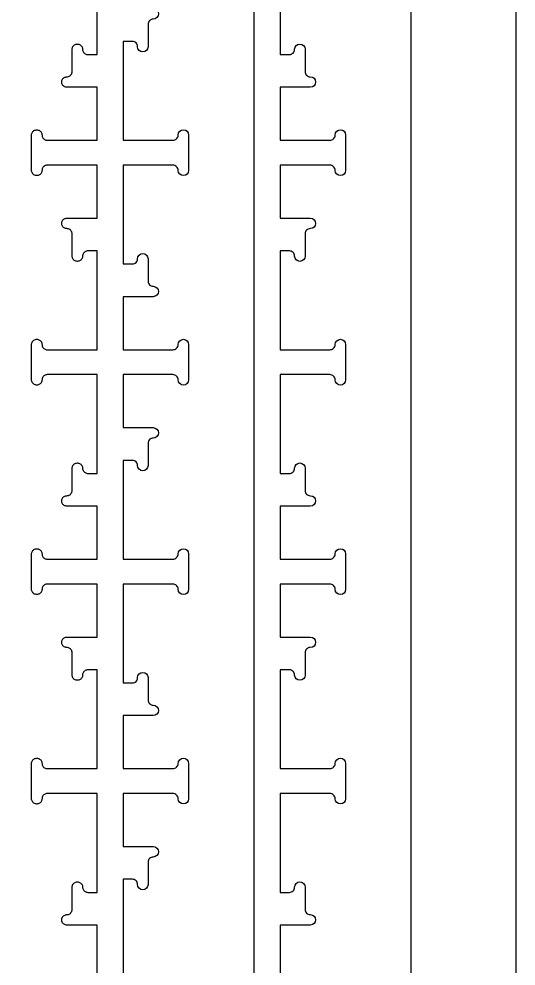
# Model space of a CAD drawing. Header units: inches. Extents: x 1367 to 1651, y -1653 to -1438.
# Drawn here: x 1557.5 to 1572.46, y -1604.54 to -1576.05 of the extents above; entities that cross this region are included whole.
import ezdxf

# ---------------------------------------------------------------- set-up
doc = ezdxf.new("R2010")
doc.units = ezdxf.units.IN
doc.header["$MEASUREMENT"] = 0
doc.linetypes.add('Solid', pattern=[0])
doc.layers.add('000_NOTES', color=6, linetype='Continuous')
doc.layers.add('CUT_THRU', color=7, linetype='Continuous')

msp = doc.modelspace()

# ---------------------------------------------------------------- linework, layer by layer
at = {"linetype": 'Solid', "lineweight": 5}
msp.add_polyline3d([(1559.853, -1604.898, 0), (1559.853, -1603.303, 0), (1558.947, -1603.303, 0), (1558.925, -1603.302, 0), (1558.903, -1603.297, 0), (1558.882, -1603.289, 0), (1558.862, -1603.278, 0), (1558.844, -1603.265, 0), (1558.828, -1603.249, 0), (1558.815, -1603.231, 0), (1558.804, -1603.211, 0), (1558.796, -1603.19, 0), (1558.792, -1603.168, 0), (1558.79, -1603.146, 0), (1558.792, -1603.123, 0), (1558.796, -1603.101, 0), (1558.804, -1603.08, 0), (1558.815, -1603.061, 0), (1558.828, -1603.043, 0), (1558.844, -1603.027, 0), (1558.862, -1603.013, 0), (1558.882, -1603.003, 0), (1558.903, -1602.995, 0), (1558.925, -1602.99, 0), (1558.947, -1602.988, 0), (1558.97, -1602.987, 0), (1558.992, -1602.982, 0), (1559.013, -1602.974, 0), (1559.033, -1602.963, 0), (1559.051, -1602.95, 0), (1559.066, -1602.934, 0), (1559.08, -1602.916, 0), (1559.091, -1602.896, 0), (1559.099, -1602.875, 0), (1559.103, -1602.853, 0), (1559.105, -1602.831, 0), (1559.105, -1602.162, 0), (1559.107, -1602.139, 0), (1559.111, -1602.117, 0), (1559.119, -1602.096, 0), (1559.13, -1602.076, 0), (1559.143, -1602.058, 0), (1559.159, -1602.042, 0), (1559.177, -1602.029, 0), (1559.197, -1602.018, 0), (1559.218, -1602.01, 0), (1559.24, -1602.006, 0), (1559.262, -1602.004, 0), (1559.285, -1602.006, 0), (1559.307, -1602.01, 0), (1559.328, -1602.018, 0), (1559.348, -1602.029, 0), (1559.366, -1602.042, 0), (1559.381, -1602.058, 0), (1559.395, -1602.076, 0), (1559.406, -1602.096, 0), (1559.414, -1602.117, 0), (1559.418, -1602.139, 0), (1559.42, -1602.162, 0), (1559.421, -1602.184, 0), (1559.426, -1602.206, 0), (1559.434, -1602.227, 0), (1559.445, -1602.247, 0), (1559.458, -1602.265, 0), (1559.474, -1602.281, 0), (1559.492, -1602.294, 0), (1559.512, -1602.305, 0), (1559.533, -1602.313, 0), (1559.555, -1602.317, 0), (1559.577, -1602.319, 0), (1559.853, -1602.319, 0), (1559.853, -1599.347, 0), (1558.357, -1599.347, 0), (1558.334, -1599.348, 0), (1558.313, -1599.353, 0), (1558.291, -1599.361, 0), (1558.272, -1599.372, 0), (1558.254, -1599.385, 0), (1558.238, -1599.401, 0), (1558.224, -1599.419, 0), (1558.214, -1599.439, 0), (1558.206, -1599.46, 0), (1558.201, -1599.482, 0), (1558.199, -1599.504, 0), (1558.198, -1599.526, 0), (1558.193, -1599.548, 0), (1558.185, -1599.569, 0), (1558.174, -1599.589, 0), (1558.161, -1599.607, 0), (1558.145, -1599.623, 0), (1558.127, -1599.637, 0), (1558.107, -1599.647, 0), (1558.086, -1599.655, 0), (1558.064, -1599.66, 0), (1558.042, -1599.662, 0), (1558.02, -1599.66, 0), (1557.998, -1599.655, 0), (1557.977, -1599.647, 0), (1557.957, -1599.637, 0), (1557.939, -1599.623, 0), (1557.923, -1599.607, 0), (1557.909, -1599.589, 0), (1557.899, -1599.569, 0), (1557.891, -1599.548, 0), (1557.886, -1599.526, 0), (1557.884, -1599.504, 0), (1557.884, -1598.441, 0), (1557.886, -1598.419, 0), (1557.891, -1598.397, 0), (1557.899, -1598.376, 0), (1557.909, -1598.356, 0), (1557.923, -1598.338, 0), (1557.939, -1598.322, 0), (1557.957, -1598.309, 0), (1557.977, -1598.298, 0), (1557.998, -1598.29, 0), (1558.02, -1598.285, 0), (1558.042, -1598.284, 0), (1558.064, -1598.285, 0), (1558.086, -1598.29, 0), (1558.107, -1598.298, 0), (1558.127, -1598.309, 0), (1558.145, -1598.322, 0), (1558.161, -1598.338, 0), (1558.174, -1598.356, 0), (1558.185, -1598.376, 0), (1558.193, -1598.397, 0), (1558.198, -1598.419, 0), (1558.199, -1598.441, 0), (1558.201, -1598.463, 0), (1558.206, -1598.485, 0), (1558.214, -1598.506, 0), (1558.224, -1598.526, 0), (1558.238, -1598.544, 0), (1558.254, -1598.56, 0), (1558.272, -1598.574, 0), (1558.291, -1598.584, 0), (1558.313, -1598.592, 0), (1558.334, -1598.597, 0), (1558.357, -1598.599, 0), (1559.853, -1598.599, 0), (1559.853, -1595.626, 0), (1559.577, -1595.626, 0), (1559.555, -1595.628, 0), (1559.533, -1595.632, 0), (1559.512, -1595.64, 0), (1559.492, -1595.651, 0), (1559.474, -1595.665, 0), (1559.458, -1595.68, 0), (1559.445, -1595.698, 0), (1559.434, -1595.718, 0), (1559.426, -1595.739, 0), (1559.421, -1595.761, 0), (1559.42, -1595.784, 0), (1559.418, -1595.806, 0), (1559.414, -1595.828, 0), (1559.406, -1595.849, 0), (1559.395, -1595.869, 0), (1559.381, -1595.887, 0), (1559.366, -1595.903, 0), (1559.348, -1595.916, 0), (1559.328, -1595.927, 0), (1559.307, -1595.935, 0), (1559.285, -1595.939, 0), (1559.262, -1595.941, 0), (1559.24, -1595.939, 0), (1559.218, -1595.935, 0), (1559.197, -1595.927, 0), (1559.177, -1595.916, 0), (1559.159, -1595.903, 0), (1559.143, -1595.887, 0), (1559.13, -1595.869, 0), (1559.119, -1595.849, 0), (1559.111, -1595.828, 0), (1559.107, -1595.806, 0), (1559.105, -1595.784, 0), (1559.105, -1595.114, 0), (1559.103, -1595.092, 0), (1559.099, -1595.07, 0), (1559.091, -1595.049, 0), (1559.08, -1595.029, 0), (1559.066, -1595.011, 0), (1559.051, -1594.995, 0), (1559.033, -1594.982, 0), (1559.013, -1594.971, 0), (1558.992, -1594.963, 0), (1558.97, -1594.958, 0), (1558.947, -1594.957, 0), (1558.925, -1594.955, 0), (1558.903, -1594.95, 0), (1558.882, -1594.943, 0), (1558.862, -1594.932, 0), (1558.844, -1594.918, 0), (1558.828, -1594.902, 0), (1558.815, -1594.884, 0), (1558.804, -1594.865, 0), (1558.796, -1594.844, 0), (1558.792, -1594.822, 0), (1558.79, -1594.799, 0), (1558.792, -1594.777, 0), (1558.796, -1594.755, 0), (1558.804, -1594.734, 0), (1558.815, -1594.714, 0), (1558.828, -1594.696, 0), (1558.844, -1594.68, 0), (1558.862, -1594.667, 0), (1558.882, -1594.656, 0), (1558.903, -1594.648, 0), (1558.925, -1594.643, 0), (1558.947, -1594.642, 0), (1559.853, -1594.642, 0), (1559.853, -1593.047, 0), (1558.357, -1593.047, 0), (1558.334, -1593.049, 0), (1558.313, -1593.054, 0), (1558.291, -1593.062, 0), (1558.272, -1593.072, 0), (1558.254, -1593.086, 0), (1558.238, -1593.102, 0), (1558.224, -1593.12, 0), (1558.214, -1593.139, 0), (1558.206, -1593.16, 0), (1558.201, -1593.182, 0), (1558.199, -1593.205, 0), (1558.198, -1593.227, 0), (1558.193, -1593.249, 0), (1558.185, -1593.27, 0), (1558.174, -1593.29, 0), (1558.161, -1593.308, 0), (1558.145, -1593.324, 0), (1558.127, -1593.337, 0), (1558.107, -1593.348, 0), (1558.086, -1593.356, 0), (1558.064, -1593.361, 0), (1558.042, -1593.362, 0), (1558.02, -1593.361, 0), (1557.998, -1593.356, 0), (1557.977, -1593.348, 0), (1557.957, -1593.337, 0), (1557.939, -1593.324, 0), (1557.923, -1593.308, 0), (1557.909, -1593.29, 0), (1557.899, -1593.27, 0), (1557.891, -1593.249, 0), (1557.886, -1593.227, 0), (1557.884, -1593.205, 0), (1557.884, -1592.142, 0), (1557.886, -1592.119, 0), (1557.891, -1592.097, 0), (1557.899, -1592.076, 0), (1557.909, -1592.057, 0), (1557.923, -1592.039, 0), (1557.939, -1592.023, 0), (1557.957, -1592.009, 0), (1557.977, -1591.999, 0), (1557.998, -1591.991, 0), (1558.02, -1591.986, 0), (1558.042, -1591.984, 0), (1558.064, -1591.986, 0), (1558.086, -1591.991, 0), (1558.107, -1591.999, 0), (1558.127, -1592.009, 0), (1558.145, -1592.023, 0), (1558.161, -1592.039, 0), (1558.174, -1592.057, 0), (1558.185, -1592.076, 0), (1558.193, -1592.097, 0), (1558.198, -1592.119, 0), (1558.199, -1592.142, 0), (1558.201, -1592.164, 0), (1558.206, -1592.186, 0), (1558.214, -1592.207, 0), (1558.224, -1592.227, 0), (1558.238, -1592.245, 0), (1558.254, -1592.261, 0), (1558.272, -1592.274, 0), (1558.291, -1592.285, 0), (1558.313, -1592.293, 0), (1558.334, -1592.298, 0), (1558.357, -1592.299, 0), (1559.853, -1592.299, 0), (1559.853, -1590.705, 0), (1558.947, -1590.705, 0), (1558.925, -1590.703, 0), (1558.903, -1590.698, 0), (1558.882, -1590.691, 0), (1558.862, -1590.68, 0), (1558.844, -1590.666, 0), (1558.828, -1590.65, 0), (1558.815, -1590.632, 0), (1558.804, -1590.613, 0), (1558.796, -1590.592, 0), (1558.792, -1590.57, 0), (1558.79, -1590.547, 0), (1558.792, -1590.525, 0), (1558.796, -1590.503, 0), (1558.804, -1590.482, 0), (1558.815, -1590.462, 0), (1558.828, -1590.444, 0), (1558.844, -1590.428, 0), (1558.862, -1590.415, 0), (1558.882, -1590.404, 0), (1558.903, -1590.396, 0), (1558.925, -1590.391, 0), (1558.947, -1590.39, 0), (1558.97, -1590.388, 0), (1558.992, -1590.383, 0), (1559.013, -1590.376, 0), (1559.033, -1590.365, 0), (1559.051, -1590.351, 0), (1559.066, -1590.336, 0), (1559.08, -1590.318, 0), (1559.091, -1590.298, 0), (1559.099, -1590.277, 0), (1559.103, -1590.255, 0), (1559.105, -1590.232, 0), (1559.105, -1589.563, 0), (1559.107, -1589.541, 0), (1559.111, -1589.519, 0), (1559.119, -1589.498, 0), (1559.13, -1589.478, 0), (1559.143, -1589.46, 0), (1559.159, -1589.444, 0), (1559.177, -1589.431, 0), (1559.197, -1589.42, 0), (1559.218, -1589.412, 0), (1559.24, -1589.407, 0), (1559.262, -1589.406, 0), (1559.285, -1589.407, 0), (1559.307, -1589.412, 0), (1559.328, -1589.42, 0), (1559.348, -1589.431, 0), (1559.366, -1589.444, 0), (1559.381, -1589.46, 0), (1559.395, -1589.478, 0), (1559.406, -1589.498, 0), (1559.414, -1589.519, 0), (1559.418, -1589.541, 0), (1559.42, -1589.563, 0), (1559.421, -1589.585, 0), (1559.426, -1589.607, 0), (1559.434, -1589.629, 0), (1559.445, -1589.648, 0), (1559.458, -1589.666, 0), (1559.474, -1589.682, 0), (1559.492, -1589.696, 0), (1559.512, -1589.706, 0), (1559.533, -1589.714, 0), (1559.555, -1589.719, 0), (1559.577, -1589.721, 0), (1559.853, -1589.721, 0), (1559.853, -1586.748, 0), (1558.357, -1586.748, 0), (1558.334, -1586.75, 0), (1558.313, -1586.755, 0), (1558.291, -1586.762, 0), (1558.272, -1586.773, 0), (1558.254, -1586.787, 0), (1558.238, -1586.802, 0), (1558.224, -1586.82, 0), (1558.214, -1586.84, 0), (1558.206, -1586.861, 0), (1558.201, -1586.883, 0), (1558.199, -1586.906, 0), (1558.198, -1586.928, 0), (1558.193, -1586.95, 0), (1558.185, -1586.971, 0), (1558.174, -1586.991, 0), (1558.161, -1587.009, 0), (1558.145, -1587.025, 0), (1558.127, -1587.038, 0), (1558.107, -1587.049, 0), (1558.086, -1587.057, 0), (1558.064, -1587.061, 0), (1558.042, -1587.063, 0), (1558.02, -1587.061, 0), (1557.998, -1587.057, 0), (1557.977, -1587.049, 0), (1557.957, -1587.038, 0), (1557.939, -1587.025, 0), (1557.923, -1587.009, 0), (1557.909, -1586.991, 0), (1557.899, -1586.971, 0), (1557.891, -1586.95, 0), (1557.886, -1586.928, 0), (1557.884, -1586.906, 0), (1557.884, -1585.843, 0), (1557.886, -1585.82, 0), (1557.891, -1585.798, 0), (1557.899, -1585.777, 0), (1557.909, -1585.757, 0), (1557.923, -1585.739, 0), (1557.939, -1585.724, 0), (1557.957, -1585.71, 0), (1557.977, -1585.699, 0), (1557.998, -1585.692, 0), (1558.02, -1585.687, 0), (1558.042, -1585.685, 0), (1558.064, -1585.687, 0), (1558.086, -1585.692, 0), (1558.107, -1585.699, 0), (1558.127, -1585.71, 0), (1558.145, -1585.724, 0), (1558.161, -1585.739, 0), (1558.174, -1585.757, 0), (1558.185, -1585.777, 0), (1558.193, -1585.798, 0), (1558.198, -1585.82, 0), (1558.199, -1585.843, 0), (1558.201, -1585.865, 0), (1558.206, -1585.887, 0), (1558.214, -1585.908, 0), (1558.224, -1585.928, 0), (1558.238, -1585.946, 0), (1558.254, -1585.962, 0), (1558.272, -1585.975, 0), (1558.291, -1585.986, 0), (1558.313, -1585.994, 0), (1558.334, -1585.998, 0), (1558.357, -1586, 0), (1559.853, -1586, 0), (1559.853, -1583.028, 0), (1559.577, -1583.028, 0), (1559.555, -1583.029, 0), (1559.533, -1583.034, 0), (1559.512, -1583.042, 0), (1559.492, -1583.053, 0), (1559.474, -1583.066, 0), (1559.458, -1583.082, 0), (1559.445, -1583.1, 0), (1559.434, -1583.12, 0), (1559.426, -1583.141, 0), (1559.421, -1583.163, 0), (1559.42, -1583.185, 0), (1559.418, -1583.208, 0), (1559.414, -1583.229, 0), (1559.406, -1583.251, 0), (1559.395, -1583.27, 0), (1559.381, -1583.288, 0), (1559.366, -1583.304, 0), (1559.348, -1583.318, 0), (1559.328, -1583.328, 0), (1559.307, -1583.336, 0), (1559.285, -1583.341, 0), (1559.262, -1583.343, 0), (1559.24, -1583.341, 0), (1559.218, -1583.336, 0), (1559.197, -1583.328, 0), (1559.177, -1583.318, 0), (1559.159, -1583.304, 0), (1559.143, -1583.288, 0), (1559.13, -1583.27, 0), (1559.119, -1583.251, 0), (1559.111, -1583.229, 0), (1559.107, -1583.208, 0), (1559.105, -1583.185, 0), (1559.105, -1582.516, 0), (1559.103, -1582.493, 0), (1559.099, -1582.471, 0), (1559.091, -1582.45, 0), (1559.08, -1582.431, 0), (1559.066, -1582.413, 0), (1559.051, -1582.397, 0), (1559.033, -1582.383, 0), (1559.013, -1582.373, 0), (1558.992, -1582.365, 0), (1558.97, -1582.36, 0), (1558.947, -1582.358, 0), (1558.925, -1582.357, 0), (1558.903, -1582.352, 0), (1558.882, -1582.344, 0), (1558.862, -1582.333, 0), (1558.844, -1582.32, 0), (1558.828, -1582.304, 0), (1558.815, -1582.286, 0), (1558.804, -1582.266, 0), (1558.796, -1582.245, 0), (1558.792, -1582.223, 0), (1558.79, -1582.201, 0), (1558.792, -1582.178, 0), (1558.796, -1582.157, 0), (1558.804, -1582.135, 0), (1558.815, -1582.116, 0), (1558.828, -1582.098, 0), (1558.844, -1582.082, 0), (1558.862, -1582.068, 0), (1558.882, -1582.058, 0), (1558.903, -1582.05, 0), (1558.925, -1582.045, 0), (1558.947, -1582.043, 0), (1559.853, -1582.043, 0), (1559.853, -1580.449, 0), (1558.357, -1580.449, 0), (1558.334, -1580.451, 0), (1558.313, -1580.455, 0), (1558.291, -1580.463, 0), (1558.272, -1580.474, 0), (1558.254, -1580.487, 0), (1558.238, -1580.503, 0), (1558.224, -1580.521, 0), (1558.214, -1580.541, 0), (1558.206, -1580.562, 0), (1558.201, -1580.584, 0), (1558.199, -1580.606, 0), (1558.198, -1580.629, 0), (1558.193, -1580.651, 0), (1558.185, -1580.672, 0), (1558.174, -1580.692, 0), (1558.161, -1580.71, 0), (1558.145, -1580.725, 0), (1558.127, -1580.739, 0), (1558.107, -1580.75, 0), (1558.086, -1580.757, 0), (1558.064, -1580.762, 0), (1558.042, -1580.764, 0), (1558.02, -1580.762, 0), (1557.998, -1580.757, 0), (1557.977, -1580.75, 0), (1557.957, -1580.739, 0), (1557.939, -1580.725, 0), (1557.923, -1580.71, 0), (1557.909, -1580.692, 0), (1557.899, -1580.672, 0), (1557.891, -1580.651, 0), (1557.886, -1580.629, 0), (1557.884, -1580.606, 0), (1557.884, -1579.543, 0), (1557.886, -1579.521, 0), (1557.891, -1579.499, 0), (1557.899, -1579.478, 0), (1557.909, -1579.458, 0), (1557.923, -1579.44, 0), (1557.939, -1579.424, 0), (1557.957, -1579.411, 0), (1557.977, -1579.4, 0), (1557.998, -1579.392, 0), (1558.02, -1579.388, 0), (1558.042, -1579.386, 0), (1558.064, -1579.388, 0), (1558.086, -1579.392, 0), (1558.107, -1579.4, 0), (1558.127, -1579.411, 0), (1558.145, -1579.424, 0), (1558.161, -1579.44, 0), (1558.174, -1579.458, 0), (1558.185, -1579.478, 0), (1558.193, -1579.499, 0), (1558.198, -1579.521, 0), (1558.199, -1579.543, 0), (1558.201, -1579.566, 0), (1558.206, -1579.588, 0), (1558.214, -1579.609, 0), (1558.224, -1579.629, 0), (1558.238, -1579.647, 0), (1558.254, -1579.662, 0), (1558.272, -1579.676, 0), (1558.291, -1579.687, 0), (1558.313, -1579.695, 0), (1558.334, -1579.699, 0), (1558.357, -1579.701, 0), (1559.853, -1579.701, 0), (1559.853, -1578.106, 0), (1558.947, -1578.106, 0), (1558.925, -1578.105, 0), (1558.903, -1578.1, 0), (1558.882, -1578.092, 0), (1558.862, -1578.081, 0), (1558.844, -1578.068, 0), (1558.828, -1578.052, 0), (1558.815, -1578.034, 0), (1558.804, -1578.014, 0), (1558.796, -1577.993, 0), (1558.792, -1577.971, 0), (1558.79, -1577.949, 0), (1558.792, -1577.927, 0), (1558.796, -1577.905, 0), (1558.804, -1577.883, 0), (1558.815, -1577.864, 0), (1558.828, -1577.846, 0), (1558.844, -1577.83, 0), (1558.862, -1577.816, 0), (1558.882, -1577.806, 0), (1558.903, -1577.798, 0), (1558.925, -1577.793, 0), (1558.947, -1577.791, 0), (1558.97, -1577.79, 0), (1558.992, -1577.785, 0), (1559.013, -1577.777, 0), (1559.033, -1577.766, 0), (1559.051, -1577.753, 0), (1559.066, -1577.737, 0), (1559.08, -1577.719, 0), (1559.091, -1577.699, 0), (1559.099, -1577.678, 0), (1559.103, -1577.656, 0), (1559.105, -1577.634, 0), (1559.105, -1576.965, 0), (1559.107, -1576.942, 0), (1559.111, -1576.92, 0), (1559.119, -1576.899, 0), (1559.13, -1576.88, 0), (1559.143, -1576.862, 0), (1559.159, -1576.846, 0), (1559.177, -1576.832, 0), (1559.197, -1576.821, 0), (1559.218, -1576.814, 0), (1559.24, -1576.809, 0), (1559.262, -1576.807, 0), (1559.285, -1576.809, 0), (1559.307, -1576.814, 0), (1559.328, -1576.821, 0), (1559.348, -1576.832, 0), (1559.366, -1576.846, 0), (1559.381, -1576.862, 0), (1559.395, -1576.88, 0), (1559.406, -1576.899, 0), (1559.414, -1576.92, 0), (1559.418, -1576.942, 0), (1559.42, -1576.965, 0), (1559.421, -1576.987, 0), (1559.426, -1577.009, 0), (1559.434, -1577.03, 0), (1559.445, -1577.05, 0), (1559.458, -1577.068, 0), (1559.474, -1577.084, 0), (1559.492, -1577.097, 0), (1559.512, -1577.108, 0), (1559.533, -1577.116, 0), (1559.555, -1577.121, 0), (1559.577, -1577.122, 0), (1559.853, -1577.122, 0), (1559.853, -1573.402, 0)], dxfattribs=at)
at = {"layer": 'CUT_THRU'}
for points in [[(1559.853, -1604.898), (1559.853, -1603.303), (1558.947, -1603.303), (1558.925, -1603.302), (1558.903, -1603.297), (1558.882, -1603.289), (1558.862, -1603.278), (1558.844, -1603.265), (1558.828, -1603.249), (1558.815, -1603.231), (1558.804, -1603.211), (1558.796, -1603.19), (1558.792, -1603.168), (1558.79, -1603.146), (1558.792, -1603.123), (1558.796, -1603.101), (1558.804, -1603.08), (1558.815, -1603.061), (1558.828, -1603.043), (1558.844, -1603.027), (1558.862, -1603.013), (1558.882, -1603.003), (1558.903, -1602.995), (1558.925, -1602.99), (1558.947, -1602.988), (1558.97, -1602.987), (1558.992, -1602.982), (1559.013, -1602.974), (1559.033, -1602.963), (1559.051, -1602.95), (1559.066, -1602.934), (1559.08, -1602.916), (1559.091, -1602.896), (1559.099, -1602.875), (1559.103, -1602.853), (1559.105, -1602.831), (1559.105, -1602.162), (1559.107, -1602.139), (1559.111, -1602.117), (1559.119, -1602.096), (1559.13, -1602.076), (1559.143, -1602.058), (1559.159, -1602.042), (1559.177, -1602.029), (1559.197, -1602.018), (1559.218, -1602.01), (1559.24, -1602.006), (1559.262, -1602.004), (1559.285, -1602.006), (1559.307, -1602.01), (1559.328, -1602.018), (1559.348, -1602.029), (1559.366, -1602.042), (1559.381, -1602.058), (1559.395, -1602.076), (1559.406, -1602.096), (1559.414, -1602.117), (1559.418, -1602.139), (1559.42, -1602.162), (1559.421, -1602.184), (1559.426, -1602.206), (1559.434, -1602.227), (1559.445, -1602.247), (1559.458, -1602.265), (1559.474, -1602.281), (1559.492, -1602.294), (1559.512, -1602.305), (1559.533, -1602.313), (1559.555, -1602.317), (1559.577, -1602.319), (1559.853, -1602.319), (1559.853, -1599.347), (1558.357, -1599.347), (1558.334, -1599.348), (1558.313, -1599.353), (1558.291, -1599.361), (1558.272, -1599.372), (1558.254, -1599.385), (1558.238, -1599.401), (1558.224, -1599.419), (1558.214, -1599.439), (1558.206, -1599.46), (1558.201, -1599.482), (1558.199, -1599.504), (1558.198, -1599.526), (1558.193, -1599.548), (1558.185, -1599.569), (1558.174, -1599.589), (1558.161, -1599.607), (1558.145, -1599.623), (1558.127, -1599.637), (1558.107, -1599.647), (1558.086, -1599.655), (1558.064, -1599.66), (1558.042, -1599.662), (1558.02, -1599.66), (1557.998, -1599.655), (1557.977, -1599.647), (1557.957, -1599.637), (1557.939, -1599.623), (1557.923, -1599.607), (1557.909, -1599.589), (1557.899, -1599.569), (1557.891, -1599.548), (1557.886, -1599.526), (1557.884, -1599.504), (1557.884, -1598.441), (1557.886, -1598.419), (1557.891, -1598.397), (1557.899, -1598.376), (1557.909, -1598.356), (1557.923, -1598.338), (1557.939, -1598.322), (1557.957, -1598.309), (1557.977, -1598.298), (1557.998, -1598.29), (1558.02, -1598.285), (1558.042, -1598.284), (1558.064, -1598.285), (1558.086, -1598.29), (1558.107, -1598.298), (1558.127, -1598.309), (1558.145, -1598.322), (1558.161, -1598.338), (1558.174, -1598.356), (1558.185, -1598.376), (1558.193, -1598.397), (1558.198, -1598.419), (1558.199, -1598.441), (1558.201, -1598.463), (1558.206, -1598.485), (1558.214, -1598.506), (1558.224, -1598.526), (1558.238, -1598.544), (1558.254, -1598.56), (1558.272, -1598.574), (1558.291, -1598.584), (1558.313, -1598.592), (1558.334, -1598.597), (1558.357, -1598.599), (1559.853, -1598.599), (1559.853, -1595.626), (1559.577, -1595.626), (1559.555, -1595.628), (1559.533, -1595.632), (1559.512, -1595.64), (1559.492, -1595.651), (1559.474, -1595.665), (1559.458, -1595.68), (1559.445, -1595.698), (1559.434, -1595.718), (1559.426, -1595.739), (1559.421, -1595.761), (1559.42, -1595.784), (1559.418, -1595.806), (1559.414, -1595.828), (1559.406, -1595.849), (1559.395, -1595.869), (1559.381, -1595.887), (1559.366, -1595.903), (1559.348, -1595.916), (1559.328, -1595.927), (1559.307, -1595.935), (1559.285, -1595.939), (1559.262, -1595.941), (1559.24, -1595.939), (1559.218, -1595.935), (1559.197, -1595.927), (1559.177, -1595.916), (1559.159, -1595.903), (1559.143, -1595.887), (1559.13, -1595.869), (1559.119, -1595.849), (1559.111, -1595.828), (1559.107, -1595.806), (1559.105, -1595.784), (1559.105, -1595.114), (1559.103, -1595.092), (1559.099, -1595.07), (1559.091, -1595.049), (1559.08, -1595.029), (1559.066, -1595.011), (1559.051, -1594.995), (1559.033, -1594.982), (1559.013, -1594.971), (1558.992, -1594.963), (1558.97, -1594.958), (1558.947, -1594.957), (1558.925, -1594.955), (1558.903, -1594.95), (1558.882, -1594.943), (1558.862, -1594.932), (1558.844, -1594.918), (1558.828, -1594.902), (1558.815, -1594.884), (1558.804, -1594.865), (1558.796, -1594.844), (1558.792, -1594.822), (1558.79, -1594.799), (1558.792, -1594.777), (1558.796, -1594.755), (1558.804, -1594.734), (1558.815, -1594.714), (1558.828, -1594.696), (1558.844, -1594.68), (1558.862, -1594.667), (1558.882, -1594.656), (1558.903, -1594.648), (1558.925, -1594.643), (1558.947, -1594.642), (1559.853, -1594.642), (1559.853, -1593.047), (1558.357, -1593.047), (1558.334, -1593.049), (1558.313, -1593.054), (1558.291, -1593.062), (1558.272, -1593.072), (1558.254, -1593.086), (1558.238, -1593.102), (1558.224, -1593.12), (1558.214, -1593.139), (1558.206, -1593.16), (1558.201, -1593.182), (1558.199, -1593.205), (1558.198, -1593.227), (1558.193, -1593.249), (1558.185, -1593.27), (1558.174, -1593.29), (1558.161, -1593.308), (1558.145, -1593.324), (1558.127, -1593.337), (1558.107, -1593.348), (1558.086, -1593.356), (1558.064, -1593.361), (1558.042, -1593.362), (1558.02, -1593.361), (1557.998, -1593.356), (1557.977, -1593.348), (1557.957, -1593.337), (1557.939, -1593.324), (1557.923, -1593.308), (1557.909, -1593.29), (1557.899, -1593.27), (1557.891, -1593.249), (1557.886, -1593.227), (1557.884, -1593.205), (1557.884, -1592.142), (1557.886, -1592.119), (1557.891, -1592.097), (1557.899, -1592.076), (1557.909, -1592.057), (1557.923, -1592.039), (1557.939, -1592.023), (1557.957, -1592.009), (1557.977, -1591.999), (1557.998, -1591.991), (1558.02, -1591.986), (1558.042, -1591.984), (1558.064, -1591.986), (1558.086, -1591.991), (1558.107, -1591.999), (1558.127, -1592.009), (1558.145, -1592.023), (1558.161, -1592.039), (1558.174, -1592.057), (1558.185, -1592.076), (1558.193, -1592.097), (1558.198, -1592.119), (1558.199, -1592.142), (1558.201, -1592.164), (1558.206, -1592.186), (1558.214, -1592.207), (1558.224, -1592.227), (1558.238, -1592.245), (1558.254, -1592.261), (1558.272, -1592.274), (1558.291, -1592.285), (1558.313, -1592.293), (1558.334, -1592.298), (1558.357, -1592.299), (1559.853, -1592.299), (1559.853, -1590.705), (1558.947, -1590.705), (1558.925, -1590.703), (1558.903, -1590.698), (1558.882, -1590.691), (1558.862, -1590.68), (1558.844, -1590.666), (1558.828, -1590.65), (1558.815, -1590.632), (1558.804, -1590.613), (1558.796, -1590.592), (1558.792, -1590.57), (1558.79, -1590.547), (1558.792, -1590.525), (1558.796, -1590.503), (1558.804, -1590.482), (1558.815, -1590.462), (1558.828, -1590.444), (1558.844, -1590.428), (1558.862, -1590.415), (1558.882, -1590.404), (1558.903, -1590.396), (1558.925, -1590.391), (1558.947, -1590.39), (1558.97, -1590.388), (1558.992, -1590.383), (1559.013, -1590.376), (1559.033, -1590.365), (1559.051, -1590.351), (1559.066, -1590.336), (1559.08, -1590.318), (1559.091, -1590.298), (1559.099, -1590.277), (1559.103, -1590.255), (1559.105, -1590.232), (1559.105, -1589.563), (1559.107, -1589.541), (1559.111, -1589.519), (1559.119, -1589.498), (1559.13, -1589.478), (1559.143, -1589.46), (1559.159, -1589.444), (1559.177, -1589.431), (1559.197, -1589.42), (1559.218, -1589.412), (1559.24, -1589.407), (1559.262, -1589.406), (1559.285, -1589.407), (1559.307, -1589.412), (1559.328, -1589.42), (1559.348, -1589.431), (1559.366, -1589.444), (1559.381, -1589.46), (1559.395, -1589.478), (1559.406, -1589.498), (1559.414, -1589.519), (1559.418, -1589.541), (1559.42, -1589.563), (1559.421, -1589.585), (1559.426, -1589.607), (1559.434, -1589.629), (1559.445, -1589.648), (1559.458, -1589.666), (1559.474, -1589.682), (1559.492, -1589.696), (1559.512, -1589.706), (1559.533, -1589.714), (1559.555, -1589.719), (1559.577, -1589.721), (1559.853, -1589.721), (1559.853, -1586.748), (1558.357, -1586.748), (1558.334, -1586.75), (1558.313, -1586.755), (1558.291, -1586.762), (1558.272, -1586.773), (1558.254, -1586.787), (1558.238, -1586.802), (1558.224, -1586.82), (1558.214, -1586.84), (1558.206, -1586.861), (1558.201, -1586.883), (1558.199, -1586.906), (1558.198, -1586.928), (1558.193, -1586.95), (1558.185, -1586.971), (1558.174, -1586.991), (1558.161, -1587.009), (1558.145, -1587.025), (1558.127, -1587.038), (1558.107, -1587.049), (1558.086, -1587.057), (1558.064, -1587.061), (1558.042, -1587.063), (1558.02, -1587.061), (1557.998, -1587.057), (1557.977, -1587.049), (1557.957, -1587.038), (1557.939, -1587.025), (1557.923, -1587.009), (1557.909, -1586.991), (1557.899, -1586.971), (1557.891, -1586.95), (1557.886, -1586.928), (1557.884, -1586.906), (1557.884, -1585.843), (1557.886, -1585.82), (1557.891, -1585.798), (1557.899, -1585.777), (1557.909, -1585.757), (1557.923, -1585.739), (1557.939, -1585.724), (1557.957, -1585.71), (1557.977, -1585.699), (1557.998, -1585.692), (1558.02, -1585.687), (1558.042, -1585.685), (1558.064, -1585.687), (1558.086, -1585.692), (1558.107, -1585.699), (1558.127, -1585.71), (1558.145, -1585.724), (1558.161, -1585.739), (1558.174, -1585.757), (1558.185, -1585.777), (1558.193, -1585.798), (1558.198, -1585.82), (1558.199, -1585.843), (1558.201, -1585.865), (1558.206, -1585.887), (1558.214, -1585.908), (1558.224, -1585.928), (1558.238, -1585.946), (1558.254, -1585.962), (1558.272, -1585.975), (1558.291, -1585.986), (1558.313, -1585.994), (1558.334, -1585.998), (1558.357, -1586), (1559.853, -1586), (1559.853, -1583.028), (1559.577, -1583.028), (1559.555, -1583.029), (1559.533, -1583.034), (1559.512, -1583.042), (1559.492, -1583.053), (1559.474, -1583.066), (1559.458, -1583.082), (1559.445, -1583.1), (1559.434, -1583.12), (1559.426, -1583.141), (1559.421, -1583.163), (1559.42, -1583.185), (1559.418, -1583.208), (1559.414, -1583.229), (1559.406, -1583.251), (1559.395, -1583.27), (1559.381, -1583.288), (1559.366, -1583.304), (1559.348, -1583.318), (1559.328, -1583.328), (1559.307, -1583.336), (1559.285, -1583.341), (1559.262, -1583.343), (1559.24, -1583.341), (1559.218, -1583.336), (1559.197, -1583.328), (1559.177, -1583.318), (1559.159, -1583.304), (1559.143, -1583.288), (1559.13, -1583.27), (1559.119, -1583.251), (1559.111, -1583.229), (1559.107, -1583.208), (1559.105, -1583.185), (1559.105, -1582.516), (1559.103, -1582.493), (1559.099, -1582.471), (1559.091, -1582.45), (1559.08, -1582.431), (1559.066, -1582.413), (1559.051, -1582.397), (1559.033, -1582.383), (1559.013, -1582.373), (1558.992, -1582.365), (1558.97, -1582.36), (1558.947, -1582.358), (1558.925, -1582.357), (1558.903, -1582.352), (1558.882, -1582.344), (1558.862, -1582.333), (1558.844, -1582.32), (1558.828, -1582.304), (1558.815, -1582.286), (1558.804, -1582.266), (1558.796, -1582.245), (1558.792, -1582.223), (1558.79, -1582.201), (1558.792, -1582.178), (1558.796, -1582.157), (1558.804, -1582.135), (1558.815, -1582.116), (1558.828, -1582.098), (1558.844, -1582.082), (1558.862, -1582.068), (1558.882, -1582.058), (1558.903, -1582.05), (1558.925, -1582.045), (1558.947, -1582.043), (1559.853, -1582.043), (1559.853, -1580.449), (1558.357, -1580.449), (1558.334, -1580.451), (1558.313, -1580.455), (1558.291, -1580.463), (1558.272, -1580.474), (1558.254, -1580.487), (1558.238, -1580.503), (1558.224, -1580.521), (1558.214, -1580.541), (1558.206, -1580.562), (1558.201, -1580.584), (1558.199, -1580.606), (1558.198, -1580.629), (1558.193, -1580.651), (1558.185, -1580.672), (1558.174, -1580.692), (1558.161, -1580.71), (1558.145, -1580.725), (1558.127, -1580.739), (1558.107, -1580.75), (1558.086, -1580.757), (1558.064, -1580.762), (1558.042, -1580.764), (1558.02, -1580.762), (1557.998, -1580.757), (1557.977, -1580.75), (1557.957, -1580.739), (1557.939, -1580.725), (1557.923, -1580.71), (1557.909, -1580.692), (1557.899, -1580.672), (1557.891, -1580.651), (1557.886, -1580.629), (1557.884, -1580.606), (1557.884, -1579.543), (1557.886, -1579.521), (1557.891, -1579.499), (1557.899, -1579.478), (1557.909, -1579.458), (1557.923, -1579.44), (1557.939, -1579.424), (1557.957, -1579.411), (1557.977, -1579.4), (1557.998, -1579.392), (1558.02, -1579.388), (1558.042, -1579.386), (1558.064, -1579.388), (1558.086, -1579.392), (1558.107, -1579.4), (1558.127, -1579.411), (1558.145, -1579.424), (1558.161, -1579.44), (1558.174, -1579.458), (1558.185, -1579.478), (1558.193, -1579.499), (1558.198, -1579.521), (1558.199, -1579.543), (1558.201, -1579.566), (1558.206, -1579.588), (1558.214, -1579.609), (1558.224, -1579.629), (1558.238, -1579.647), (1558.254, -1579.662), (1558.272, -1579.676), (1558.291, -1579.687), (1558.313, -1579.695), (1558.334, -1579.699), (1558.357, -1579.701), (1559.853, -1579.701), (1559.853, -1578.106), (1558.947, -1578.106), (1558.925, -1578.105), (1558.903, -1578.1), (1558.882, -1578.092), (1558.862, -1578.081), (1558.844, -1578.068), (1558.828, -1578.052), (1558.815, -1578.034), (1558.804, -1578.014), (1558.796, -1577.993), (1558.792, -1577.971), (1558.79, -1577.949), (1558.792, -1577.927), (1558.796, -1577.905), (1558.804, -1577.883), (1558.815, -1577.864), (1558.828, -1577.846), (1558.844, -1577.83), (1558.862, -1577.816), (1558.882, -1577.806), (1558.903, -1577.798), (1558.925, -1577.793), (1558.947, -1577.791), (1558.97, -1577.79), (1558.992, -1577.785), (1559.013, -1577.777), (1559.033, -1577.766), (1559.051, -1577.753), (1559.066, -1577.737), (1559.08, -1577.719), (1559.091, -1577.699), (1559.099, -1577.678), (1559.103, -1577.656), (1559.105, -1577.634), (1559.105, -1576.965), (1559.107, -1576.942), (1559.111, -1576.92), (1559.119, -1576.899), (1559.13, -1576.88), (1559.143, -1576.862), (1559.159, -1576.846), (1559.177, -1576.832), (1559.197, -1576.821), (1559.218, -1576.814), (1559.24, -1576.809), (1559.262, -1576.807), (1559.285, -1576.809), (1559.307, -1576.814), (1559.328, -1576.821), (1559.348, -1576.832), (1559.366, -1576.846), (1559.381, -1576.862), (1559.395, -1576.88), (1559.406, -1576.899), (1559.414, -1576.92), (1559.418, -1576.942), (1559.42, -1576.965), (1559.421, -1576.987), (1559.426, -1577.009), (1559.434, -1577.03), (1559.445, -1577.05), (1559.458, -1577.068), (1559.474, -1577.084), (1559.492, -1577.097), (1559.512, -1577.108), (1559.533, -1577.116), (1559.555, -1577.121), (1559.577, -1577.122), (1559.853, -1577.122), (1559.853, -1573.402)], [(1564.577, -1636.394), (1564.577, -1574.15)], [(1569.302, -1636.394), (1569.302, -1574.15)]]:
    msp.add_lwpolyline(points, dxfattribs=at)
for points in [[(1565.365, -1573.402), (1565.365, -1577.122), (1565.64, -1577.122, 0.414214), (1565.798, -1576.965, -1), (1566.113, -1576.965), (1566.113, -1577.634, 0.414214), (1566.27, -1577.791, -1), (1566.27, -1578.106), (1565.365, -1578.106), (1565.365, -1579.701), (1566.861, -1579.701, 0.414214), (1567.018, -1579.543, -1), (1567.333, -1579.543), (1567.333, -1580.606, -1), (1567.018, -1580.606, 0.414214), (1566.861, -1580.449), (1565.365, -1580.449), (1565.365, -1582.043), (1566.27, -1582.043, -1), (1566.27, -1582.358, 0.414214), (1566.113, -1582.516), (1566.113, -1583.185, -1), (1565.798, -1583.185, 0.414214), (1565.64, -1583.028), (1565.365, -1583.028), (1565.365, -1586), (1566.861, -1586, 0.414214), (1567.018, -1585.843, -1), (1567.333, -1585.843), (1567.333, -1586.906, -1), (1567.018, -1586.906, 0.414214), (1566.861, -1586.748), (1565.365, -1586.748), (1565.365, -1589.721), (1565.64, -1589.721, 0.414214), (1565.798, -1589.563, -1), (1566.113, -1589.563), (1566.113, -1590.232, 0.414214), (1566.27, -1590.39, -1), (1566.27, -1590.705), (1565.365, -1590.705), (1565.365, -1592.299), (1566.861, -1592.299, 0.414214), (1567.018, -1592.142, -1), (1567.333, -1592.142), (1567.333, -1593.205, -1), (1567.018, -1593.205, 0.414214), (1566.861, -1593.047), (1565.365, -1593.047), (1565.365, -1594.642), (1566.27, -1594.642, -1), (1566.27, -1594.957, 0.414214), (1566.113, -1595.114), (1566.113, -1595.784, -1), (1565.798, -1595.784, 0.414214), (1565.64, -1595.626), (1565.365, -1595.626), (1565.365, -1598.599), (1566.861, -1598.599, 0.414214), (1567.018, -1598.441, -1), (1567.333, -1598.441), (1567.333, -1599.504, -1), (1567.018, -1599.504, 0.414214), (1566.861, -1599.347), (1565.365, -1599.347), (1565.365, -1602.319), (1565.64, -1602.319, 0.414214), (1565.798, -1602.162, -1), (1566.113, -1602.162), (1566.113, -1602.831, 0.414214), (1566.27, -1602.988, -1), (1566.27, -1603.303), (1565.365, -1603.303), (1565.365, -1604.898)], [(1561.546, -1575.744, -1), (1561.546, -1576.059, 0.414214), (1561.388, -1576.217), (1561.388, -1576.886, -1), (1561.073, -1576.886, 0.414214), (1560.916, -1576.728), (1560.64, -1576.728), (1560.64, -1579.701), (1562.136, -1579.701, 0.414214), (1562.294, -1579.543, -1), (1562.609, -1579.543), (1562.609, -1580.606, -1), (1562.294, -1580.606, 0.414214), (1562.136, -1580.449), (1560.64, -1580.449), (1560.64, -1583.421), (1560.916, -1583.421, 0.414214), (1561.073, -1583.264, -1), (1561.388, -1583.264), (1561.388, -1583.933, 0.414214), (1561.546, -1584.091, -1), (1561.546, -1584.406), (1560.64, -1584.406), (1560.64, -1586), (1562.136, -1586, 0.414214), (1562.294, -1585.843, -1), (1562.609, -1585.843), (1562.609, -1586.906, -1), (1562.294, -1586.906, 0.414214), (1562.136, -1586.748), (1560.64, -1586.748), (1560.64, -1588.343), (1561.546, -1588.343, -1), (1561.546, -1588.658, 0.414214), (1561.388, -1588.815), (1561.388, -1589.484, -1), (1561.073, -1589.484, 0.414214), (1560.916, -1589.327), (1560.64, -1589.327), (1560.64, -1592.299), (1562.136, -1592.299, 0.414214), (1562.294, -1592.142, -1), (1562.609, -1592.142), (1562.609, -1593.205, -1), (1562.294, -1593.205, 0.414214), (1562.136, -1593.047), (1560.64, -1593.047), (1560.64, -1596.02), (1560.916, -1596.02, 0.414214), (1561.073, -1595.862, -1), (1561.388, -1595.862), (1561.388, -1596.532, 0.414214), (1561.546, -1596.689, -1), (1561.546, -1597.004), (1560.64, -1597.004), (1560.64, -1598.599), (1562.136, -1598.599, 0.414214), (1562.294, -1598.441, -1), (1562.609, -1598.441), (1562.609, -1599.504, -1), (1562.294, -1599.504, 0.414214), (1562.136, -1599.347), (1560.64, -1599.347), (1560.64, -1600.941), (1561.546, -1600.941, -1), (1561.546, -1601.256, 0.414214), (1561.388, -1601.413), (1561.388, -1602.083, -1), (1561.073, -1602.083, 0.414214), (1560.916, -1601.925), (1560.64, -1601.925), (1560.64, -1604.898)]]:
    msp.add_lwpolyline(points, format="xyb", dxfattribs=at)

# ---------------------------------------------------------------- meshes
at = {"layer": '000_NOTES'}
mesh = msp.add_polyface(dxfattribs=at)
corners = [(1524.459, -1652.536), (1524.459, -1556.536), (1572.459, -1556.536), (1572.459, -1652.536)]
mesh.append_faces([[corners[k] for k in face] for face in [(0, 3, 2, 1)]])

doc.saveas('drawing.dxf')
